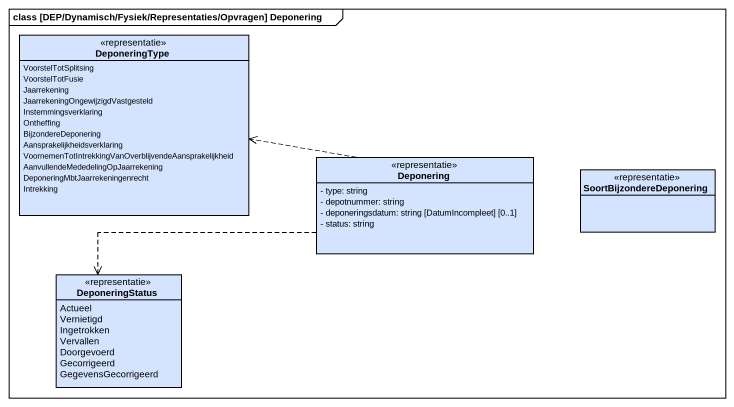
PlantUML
@startuml
mainframe class [DEP/Dynamisch/Fysiek/Representaties/Opvragen] Deponering
hide circle
hide empty members
skinparam classAttributeIconSize 0
enum DeponeringType <<representatie>> #D4E3FE {
  VoorstelTotSplitsing
  VoorstelTotFusie
  Jaarrekening
  JaarrekeningOngewijzigdVastgesteld
  Instemmingsverklaring
  Ontheffing
  BijzondereDeponering
  Aansprakelijkheidsverklaring
  VoornemenTotIntrekkingVanOverblijvendeAansprakelijkheid
  AanvullendeMededelingOpJaarrekening
  DeponeringMbtJaarrekeningenrecht
  Intrekking
}
class Deponering <<representatie>> #D4E3FE {
  - type: string
  - depotnummer: string
  - deponeringsdatum: string [DatumIncompleet] [0..1]
  - status: string
}
class SoortBijzondereDeponering <<representatie>> #D4E3FE
enum DeponeringStatus <<representatie>> #D4E3FE {
  Actueel
  Vernietigd
  Ingetrokken
  Vervallen
  Doorgevoerd
  Gecorrigeerd
  GegevensGecorrigeerd
}
Deponering .left.> DeponeringType
Deponering .left.> DeponeringStatus
@enduml
